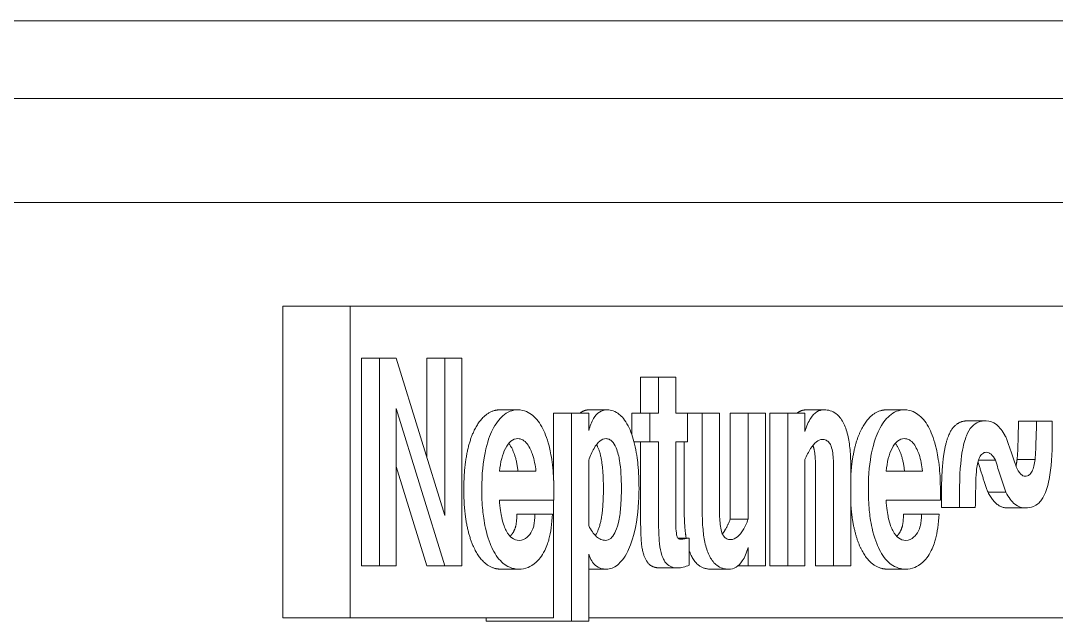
# Model space of a CAD drawing. Header units: inches. Extents: x 20 to 536, y 8 to 344.
# Drawn here: x 281.941 to 284.437, y 123.755 to 125.201 of the extents above; entities that cross this region are included whole.
import ezdxf

# ---------------------------------------------------------------- set-up
doc = ezdxf.new("R2010")
doc.units = ezdxf.units.IN
doc.header["$LTSCALE"] = 16
doc.header["$MEASUREMENT"] = 0
doc.layers.add('Visible (ANSI)', color=7, linetype='Continuous', lineweight=50)

msp = doc.modelspace()

# ---------------------------------------------------------------- linework, layer by layer
at = {"layer": 'Visible (ANSI)', "linetype": 'Continuous', "lineweight": 18}
for p, q in [((287.20443, 125.20079), (280.80443, 125.20079)), ((280.95426, 125.01329), (287.70426, 125.01329)), ((281.37614, 124.76326), (287.28239, 124.76326)), ((282.57313, 124.51326), (282.73551, 124.51326)), ((282.57313, 123.76326), (282.57313, 124.51326)), ((282.73551, 124.51326), (285.92301, 124.51326)), ((282.73551, 123.76326), (282.73551, 124.51326)), ((282.76234, 123.88826), (282.76234, 124.38826)), ((282.76234, 124.38826), (282.80564, 124.38826)), ((282.80564, 124.38826), (282.80564, 123.88826)), ((282.84612, 124.38826), (282.80564, 124.38826)), ((282.96378, 124.00921), (282.84612, 124.38826)), ((282.92048, 124.38826), (282.96378, 124.38826)), ((282.92048, 124.1487), (282.92048, 124.38826)), ((283.00452, 124.38826), (282.96378, 124.38826)), ((282.96378, 124.38826), (282.96378, 124.00921)), ((283.00452, 123.88826), (283.00452, 124.38826)), ((283.43534, 124.3422), (283.47864, 124.3422)), ((283.43534, 124.25567), (283.43534, 124.3422)), ((283.52014, 124.3422), (283.47864, 124.3422)), ((283.47864, 124.3422), (283.47864, 124.25567)), ((283.52014, 124.25567), (283.52014, 124.3422)), ((282.84612, 124.2668), (282.96378, 123.88826)), ((282.84612, 123.88826), (282.84612, 124.2668)), ((283.09598, 124.26376), (283.13928, 124.26376)), ((283.31121, 124.26376), (283.35451, 124.26376)), ((283.83442, 124.26376), (283.87772, 124.26376)), ((284.02763, 124.26376), (284.07093, 124.26376)), ((283.22568, 124.25567), (283.26898, 124.25567)), ((283.22568, 124.09332), (283.22568, 124.25567)), ((283.31023, 124.25567), (283.26898, 124.25567)), ((283.26898, 124.25567), (283.26898, 123.75465)), ((283.31023, 124.21366), (283.31023, 124.25567)), ((283.41409, 124.25567), (283.45739, 124.25567)), ((283.41409, 124.20446), (283.41409, 124.25567)), ((283.47864, 124.25567), (283.45739, 124.25567)), ((283.45739, 124.25567), (283.45739, 124.18684)), ((283.54848, 124.25567), (283.52014, 124.25567)), ((283.54848, 124.18684), (283.54848, 124.25567)), ((283.54848, 124.25567), (283.5838, 124.25567)), ((283.62555, 124.25567), (283.5838, 124.25567)), ((283.5838, 124.25567), (283.5838, 124.01882)), ((283.62555, 124.02135), (283.62555, 124.25567)), ((283.65133, 124.00061), (283.65133, 124.25567)), ((283.65133, 124.25567), (283.69463, 124.25567)), ((283.73587, 124.25567), (283.69463, 124.25567)), ((283.69463, 124.25567), (283.69463, 124.00061)), ((283.73587, 123.88826), (283.73587, 124.25567)), ((283.74661, 123.88826), (283.74661, 124.25567)), ((283.74661, 124.25567), (283.78991, 124.25567)), ((283.83116, 124.25567), (283.78991, 124.25567)), ((283.78991, 124.25567), (283.78991, 123.88826)), ((283.83116, 124.21164), (283.83116, 124.25567)), ((284.22464, 124.23745), (284.26794, 124.23745)), ((284.34609, 124.23644), (284.38939, 124.23644)), ((284.42735, 124.23644), (284.38939, 124.23644)), ((284.42735, 124.20658), (284.42735, 124.23644)), ((283.41945, 124.18684), (283.45739, 124.18684)), ((283.43534, 123.99959), (283.43534, 124.18684)), ((283.45739, 124.18684), (283.47864, 124.18684)), ((283.47864, 124.18684), (283.47864, 123.99959)), ((283.52014, 123.99706), (283.52014, 124.18684)), ((283.52014, 124.18684), (283.54848, 124.18684)), ((283.5405, 124.01882), (283.5405, 124.18684)), ((283.31023, 123.98492), (283.31023, 124.14231)), ((283.83116, 123.88826), (283.83116, 124.14382)), ((284.24943, 124.14231), (284.29071, 124.14231)), ((284.34255, 124.14433), (284.38585, 124.14433)), ((282.92048, 123.88826), (282.84612, 124.12749)), ((283.18306, 124.11599), (283.09551, 124.11599)), ((283.85694, 123.88826), (283.85694, 124.12257)), ((283.90024, 124.12257), (283.90024, 123.88826)), ((283.94174, 123.88826), (283.94174, 124.1251)), ((284.11471, 124.11599), (284.02715, 124.11599)), ((283.22608, 124.04666), (283.22608, 124.07146)), ((284.15772, 124.04666), (284.15772, 124.07146)), ((284.16036, 124.02844), (284.16036, 124.0588)), ((284.20367, 124.0588), (284.20367, 124.02844)), ((284.27246, 124.06538), (284.31576, 124.06538)), ((283.095, 124.04666), (283.22608, 124.04666)), ((283.22568, 123.76326), (283.22568, 124.04666)), ((284.02665, 124.04666), (284.15772, 124.04666)), ((283.13723, 124.01275), (283.18053, 124.01275)), ((283.22279, 124.01275), (283.18053, 124.01275)), ((284.06887, 124.01275), (284.11217, 124.01275)), ((284.15443, 124.01275), (284.11217, 124.01275)), ((284.16036, 124.02844), (284.20367, 124.02844)), ((284.20367, 124.02844), (284.24187, 124.02844)), ((284.31978, 124.02743), (284.36308, 124.02743)), ((283.65133, 124.00061), (283.69463, 124.00061)), ((283.52488, 123.95506), (283.55228, 123.95506)), ((283.55228, 123.88978), (283.55228, 123.95506)), ((283.31023, 123.75465), (283.31023, 123.91609)), ((283.69463, 123.93229), (283.69463, 123.88826)), ((282.76234, 123.88826), (282.80564, 123.88826)), ((282.80564, 123.88826), (282.84612, 123.88826)), ((282.92048, 123.88826), (282.96378, 123.88826)), ((282.96378, 123.88826), (283.00452, 123.88826)), ((283.66986, 123.88826), (283.69463, 123.88826)), ((283.69463, 123.88826), (283.73587, 123.88826)), ((283.74661, 123.88826), (283.78991, 123.88826)), ((283.78991, 123.88826), (283.83116, 123.88826)), ((283.85694, 123.88826), (283.90024, 123.88826)), ((283.90024, 123.88826), (283.94174, 123.88826)), ((283.09902, 123.88016), (283.14232, 123.88016)), ((283.31023, 123.88016), (283.35249, 123.88016)), ((283.48165, 123.8832), (283.52495, 123.8832)), ((283.60426, 123.88016), (283.64756, 123.88016)), ((284.03067, 123.88016), (284.07397, 123.88016)), ((282.57313, 123.76326), (282.73551, 123.76326)), ((283.22568, 123.76326), (282.73551, 123.76326)), ((283.0633, 123.75465), (283.0633, 123.76326)), ((285.92301, 123.76326), (283.31023, 123.76326)), ((283.0633, 123.75465), (283.26898, 123.75465)), ((283.26898, 123.75465), (283.31023, 123.75465))]:
    msp.add_line(p, q, dxfattribs=at)
for points in [[(283.00919, 124.07196), (283.00919, 124.11599), (283.02159, 124.18684), (283.04462, 124.23644), (283.077, 124.26376), (283.09598, 124.26376)], [(283.28909, 124.25567), (283.2987, 124.26376), (283.31121, 124.26376)], [(283.81232, 124.25567), (283.82215, 124.26376), (283.83442, 124.26376)], [(284.16036, 124.0588), (284.16036, 124.10688), (284.16745, 124.17368), (284.18289, 124.21822), (284.20768, 124.23745), (284.22464, 124.23745)], [(284.34255, 124.14433), (284.34382, 124.15344), (284.34508, 124.19443), (284.34609, 124.23644)], [(284.27246, 124.06538), (284.25916, 124.10215), (284.2484, 124.13891)], [(284.33983, 124.12883), (284.34149, 124.13562), (284.34255, 124.14433)], [(283.09902, 123.88016), (283.07903, 123.88016), (283.04588, 123.90597), (283.0221, 123.95607), (283.00919, 124.02641), (283.00919, 124.07196)], [(284.31978, 124.02743), (284.29118, 124.02743), (284.27246, 124.06538)], [(283.54498, 123.95506), (283.5405, 123.98207), (283.5405, 124.01882)], [(283.48165, 123.8832), (283.46646, 123.8832), (283.44825, 123.89838), (283.43787, 123.92975), (283.43534, 123.97176), (283.43534, 123.99959)], [(283.63224, 123.96501), (283.6423, 123.97725), (283.65133, 124.00061)], [(283.60426, 123.88016), (283.5679, 123.88016), (283.55228, 123.92524)]]:
    msp.add_open_spline(points, degree=2, dxfattribs=at)
for points, degree, knots in [([(283.13928, 124.26376), (283.13303, 124.26376), (283.12681, 124.26265), (283.11402, 124.25758), (283.10838, 124.25378), (283.09398, 124.24138), (283.08547, 124.23007), (283.07227, 124.2034), (283.06561, 124.18615), (283.05603, 124.13893), (283.05249, 124.1106), (283.05249, 124.07196)], 3, [-1.4919316, -1.4919316, -1.4919316, -1.4919316, -1.2903014, -1.2903014, -1.0712515, -1.0712515, -0.6411915, -0.6411915, -0.2943902, -0.2943902, 0, 0, 0, 0]), ([(283.22608, 124.07146), (283.22608, 124.08893), (283.22536, 124.10646), (283.22165, 124.14401), (283.21877, 124.1589), (283.2116, 124.19065), (283.20558, 124.20634), (283.19278, 124.23198), (283.18455, 124.24273), (283.16717, 124.25702), (283.1555, 124.26376), (283.13928, 124.26376)], 3, [-0.95374288, -0.95374288, -0.95374288, -0.95374288, -0.86423892, -0.86423892, -0.75775194, -0.75775194, -0.52950742, -0.52950742, -0.24718032, -0.24718032, 0, 0, 0, 0]), ([(283.35451, 124.26376), (283.34827, 124.26376), (283.34199, 124.26225), (283.33077, 124.25496), (283.32596, 124.2498), (283.31689, 124.23466), (283.31314, 124.22475), (283.31023, 124.21366)], 3, [-0.27518447, -0.27518447, -0.27518447, -0.27518447, -0.18002451, -0.18002451, -0.0953991, -0.0953991, 0, 0, 0, 0]), ([(283.43143, 124.075), (283.43143, 124.09408), (283.43063, 124.11317), (283.42745, 124.14521), (283.4252, 124.16301), (283.4169, 124.19774), (283.41174, 124.21268), (283.39762, 124.23971), (283.3898, 124.24798), (283.3746, 124.26053), (283.36465, 124.26376), (283.35451, 124.26376)], 3, [-0.55895589, -0.55895589, -0.55895589, -0.55895589, -0.42730196, -0.42730196, -0.33362764, -0.33362764, -0.25055777, -0.25055777, -0.15451105, -0.15451105, 0, 0, 0, 0]), ([(283.87772, 124.26376), (283.8717, 124.26376), (283.86571, 124.2623), (283.8546, 124.25548), (283.84967, 124.25053), (283.83943, 124.2351), (283.83484, 124.22406), (283.83116, 124.21164)], 3, [-0.28699786, -0.28699786, -0.28699786, -0.28699786, -0.19530538, -0.19530538, -0.10997007, -0.10997007, 0, 0, 0, 0]), ([(283.94174, 124.1251), (283.94174, 124.13942), (283.94122, 124.15403), (283.93876, 124.18017), (283.93701, 124.19207), (283.93168, 124.21458), (283.92813, 124.22484), (283.91868, 124.24276), (283.91301, 124.24956), (283.89759, 124.26133), (283.8875, 124.26376), (283.87772, 124.26376)], 3, [-0.54983804, -0.54983804, -0.54983804, -0.54983804, -0.44076065, -0.44076065, -0.34737427, -0.34737427, -0.25125884, -0.25125884, -0.14914917, -0.14914917, 0, 0, 0, 0]), ([(283.94174, 124.10425), (283.9432, 124.12948), (283.95324, 124.18684), (283.97626, 124.23644), (284.00865, 124.26376), (284.02763, 124.26376)], 2, [0.3808302, 0.3808302, 0.3808302, 1, 2, 3, 4, 4, 4]), ([(284.07093, 124.26376), (284.06468, 124.26376), (284.05846, 124.26265), (284.04566, 124.25758), (284.04003, 124.25378), (284.02562, 124.24138), (284.01712, 124.23007), (284.00391, 124.2034), (283.99726, 124.18615), (283.98767, 124.13893), (283.98414, 124.1106), (283.98414, 124.07196)], 3, [-1.4919316, -1.4919316, -1.4919316, -1.4919316, -1.2903014, -1.2903014, -1.0712515, -1.0712515, -0.6411915, -0.6411915, -0.2943902, -0.2943902, 0, 0, 0, 0]), ([(284.15772, 124.07146), (284.15772, 124.08893), (284.157, 124.10646), (284.1533, 124.14401), (284.15042, 124.1589), (284.14324, 124.19065), (284.13723, 124.20634), (284.12443, 124.23198), (284.11619, 124.24273), (284.09881, 124.25702), (284.08715, 124.26376), (284.07093, 124.26376)], 3, [-0.95374288, -0.95374288, -0.95374288, -0.95374288, -0.86423892, -0.86423892, -0.75775194, -0.75775194, -0.52950742, -0.52950742, -0.24718032, -0.24718032, 0, 0, 0, 0]), ([(284.26794, 124.23745), (284.26162, 124.23745), (284.25521, 124.23645), (284.24395, 124.23181), (284.23853, 124.22859), (284.22843, 124.21765), (284.22413, 124.2104), (284.21706, 124.19285), (284.21297, 124.17958), (284.20693, 124.14202), (284.20367, 124.11207), (284.20367, 124.0588)], 3, [-2.3834325, -2.3834325, -2.3834325, -2.3834325, -1.8060438, -1.8060438, -1.3327779, -1.3327779, -0.8613347, -0.8613347, -0.4059085, -0.4059085, 0, 0, 0, 0]), ([(284.31374, 124.20101), (284.30762, 124.21276), (284.30068, 124.22207), (284.28485, 124.23466), (284.2765, 124.23745), (284.26794, 124.23745)], 3, [-0.2596696, -0.2596696, -0.2596696, -0.2596696, -0.13042883, -0.13042883, 0, 0, 0, 0]), ([(284.38939, 124.23644), (284.38823, 124.18804), (284.38775, 124.17354), (284.38721, 124.15932), (284.38669, 124.15034), (284.38585, 124.14433)], 3, [-0.073344423, -0.073344423, -0.073344423, -0.073344423, -0.047519074, -0.047519074, 0, 0, 0, 0]), ([(283.09551, 124.11599), (283.09643, 124.12656), (283.09801, 124.13678), (283.10279, 124.15545), (283.1058, 124.16356), (283.11353, 124.17844), (283.11786, 124.18414), (283.12791, 124.19249), (283.13352, 124.19443), (283.13928, 124.19443)], 3, [-0.31166749, -0.31166749, -0.31166749, -0.31166749, -0.23705054, -0.23705054, -0.16576507, -0.16576507, -0.0878526, -0.0878526, 0, 0, 0, 0]), ([(283.13976, 124.11599), (283.13622, 124.1499), (283.12127, 124.17848), (283.11754, 124.18301)], 2, [0, 0, 0, 1, 1.2837697, 1.2837697, 1.2837697]), ([(283.13928, 124.19443), (283.14339, 124.19443), (283.14745, 124.19345), (283.15518, 124.18908), (283.15871, 124.18586), (283.16808, 124.17358), (283.17229, 124.16318), (283.17889, 124.14387), (283.18156, 124.13036), (283.18306, 124.11599)], 3, [-0.25145744, -0.25145744, -0.25145744, -0.25145744, -0.21404187, -0.21404187, -0.17828382, -0.17828382, -0.11189925, -0.11189925, 0, 0, 0, 0]), ([(283.31023, 124.14231), (283.31394, 124.15263), (283.31818, 124.16254), (283.32708, 124.17803), (283.33162, 124.18408), (283.34155, 124.19235), (283.34666, 124.19443), (283.35198, 124.19443)], 3, [-0.26084909, -0.26084909, -0.26084909, -0.26084909, -0.1639148, -0.1639148, -0.08102913, -0.08102913, 0, 0, 0, 0]), ([(283.35198, 124.19443), (283.35456, 124.19443), (283.35713, 124.19393), (283.36203, 124.19173), (283.36432, 124.19012), (283.37022, 124.18417), (283.37339, 124.17895), (283.38069, 124.16195), (283.38313, 124.15009), (283.38779, 124.12231), (283.38892, 124.09863), (283.38892, 124.075)], 3, [-0.34391216, -0.34391216, -0.34391216, -0.34391216, -0.31786711, -0.31786711, -0.29318796, -0.29318796, -0.251195, -0.251195, -0.18010027, -0.18010027, 0, 0, 0, 0]), ([(283.83116, 124.14382), (283.83535, 124.15352), (283.84002, 124.16286), (283.84935, 124.17729), (283.85401, 124.18299), (283.86357, 124.19044), (283.86828, 124.19241), (283.87316, 124.19241)], 3, [-0.25414778, -0.25414778, -0.25414778, -0.25414778, -0.15637481, -0.15637481, -0.07435436, -0.07435436, 0, 0, 0, 0]), ([(283.87316, 124.19241), (283.87626, 124.19241), (283.87944, 124.1919), (283.88505, 124.18933), (283.88757, 124.18748), (283.89198, 124.18192), (283.89344, 124.17886), (283.8962, 124.17152), (283.89737, 124.16575), (283.89973, 124.14901), (283.90024, 124.13568), (283.90024, 124.12257)], 3, [-0.24371502, -0.24371502, -0.24371502, -0.24371502, -0.20910445, -0.20910445, -0.17940168, -0.17940168, -0.15075746, -0.15075746, -0.09989135, -0.09989135, 0, 0, 0, 0]), ([(284.02715, 124.11599), (284.02807, 124.12656), (284.02966, 124.13678), (284.03443, 124.15545), (284.03745, 124.16356), (284.04517, 124.17844), (284.04951, 124.18414), (284.05956, 124.19249), (284.06517, 124.19443), (284.07093, 124.19443)], 3, [-0.31166749, -0.31166749, -0.31166749, -0.31166749, -0.23705054, -0.23705054, -0.16576507, -0.16576507, -0.0878526, -0.0878526, 0, 0, 0, 0]), ([(284.0714, 124.11599), (284.06786, 124.1499), (284.05292, 124.17848), (284.04919, 124.18301)], 2, [0, 0, 0, 1, 1.2837697, 1.2837697, 1.2837697]), ([(284.07093, 124.19443), (284.07503, 124.19443), (284.0791, 124.19345), (284.08682, 124.18908), (284.09035, 124.18586), (284.09972, 124.17358), (284.10394, 124.16318), (284.11054, 124.14387), (284.1132, 124.13036), (284.11471, 124.11599)], 3, [-0.25145744, -0.25145744, -0.25145744, -0.25145744, -0.21404187, -0.21404187, -0.17828382, -0.17828382, -0.11189925, -0.11189925, 0, 0, 0, 0]), ([(284.34056, 124.12662), (284.3389, 124.13161), (284.32079, 124.18631), (284.31469, 124.19949), (284.31431, 124.20025), (284.31392, 124.20082), (284.31382, 124.20094), (284.31374, 124.20101)], 3, [-0.081233848, -0.081233848, -0.081233848, -0.081233848, -0.006321127, -0.006321127, -0.00143225, -0.00143225, 0, 0, 0, 0]), ([(284.36308, 124.02743), (284.36944, 124.02743), (284.37591, 124.02844), (284.39025, 124.03446), (284.39531, 124.03946), (284.40289, 124.0478), (284.40731, 124.0554), (284.41594, 124.0771), (284.4193, 124.0918), (284.42605, 124.13618), (284.42735, 124.17169), (284.42735, 124.20658)], 3, [-0.58963682, -0.58963682, -0.58963682, -0.58963682, -0.55353283, -0.55353283, -0.50652615, -0.50652615, -0.40328783, -0.40328783, -0.26584205, -0.26584205, 0, 0, 0, 0]), ([(283.34562, 124.075), (283.34562, 124.13522), (283.33274, 124.17386), (283.32905, 124.18014)], 2, [0, 0, 0, 1, 1.3052223, 1.3052223, 1.3052223]), ([(283.85694, 124.12257), (283.85694, 124.16204), (283.85056, 124.17767), (283.85037, 124.1781)], 2, [0, 0, 0, 1, 1.0292081, 1.0292081, 1.0292081]), ([(284.24491, 124.12054), (284.24561, 124.12623), (284.24658, 124.1319), (284.24908, 124.14163), (284.25052, 124.14582), (284.25422, 124.1532), (284.25641, 124.15611), (284.26193, 124.16058), (284.26518, 124.16154), (284.26844, 124.16154)], 3, [-0.17401034, -0.17401034, -0.17401034, -0.17401034, -0.12936578, -0.12936578, -0.09065897, -0.09065897, -0.0497718, -0.0497718, 0, 0, 0, 0]), ([(284.26844, 124.16154), (284.27041, 124.16154), (284.27237, 124.16114), (284.27624, 124.15952), (284.27813, 124.15831), (284.28395, 124.15328), (284.28752, 124.14821), (284.29071, 124.14231)], 3, [-0.12657462, -0.12657462, -0.12657462, -0.12657462, -0.09654482, -0.09654482, -0.06622492, -0.06622492, 0, 0, 0, 0]), ([(284.29071, 124.14231), (284.29448, 124.12928), (284.29843, 124.11646), (284.30679, 124.09081), (284.3112, 124.07799), (284.31576, 124.06538)], 3, [-0.23324276, -0.23324276, -0.23324276, -0.23324276, -0.11854585, -0.11854585, 0, 0, 0, 0]), ([(284.38585, 124.14433), (284.38517, 124.13873), (284.38423, 124.13314), (284.3818, 124.12359), (284.38039, 124.11949), (284.37674, 124.11224), (284.3745, 124.10934), (284.36895, 124.10483), (284.36565, 124.10384), (284.36232, 124.10384)], 3, [-0.17274752, -0.17274752, -0.17274752, -0.17274752, -0.12892677, -0.12892677, -0.09125466, -0.09125466, -0.05069558, -0.05069558, 0, 0, 0, 0]), ([(284.24187, 124.02844), (284.24213, 124.04731), (284.24254, 124.07102), (284.24361, 124.10252), (284.24417, 124.11402), (284.24491, 124.12054)], 3, [-0.12909353, -0.12909353, -0.12909353, -0.12909353, -0.05099445, -0.05099445, 0, 0, 0, 0]), ([(284.36232, 124.10384), (284.36038, 124.10384), (284.35847, 124.10432), (284.35467, 124.10624), (284.35282, 124.10769), (284.34705, 124.11373), (284.34356, 124.11987), (284.34056, 124.12662)], 3, [-0.12863255, -0.12863255, -0.12863255, -0.12863255, -0.09912652, -0.09912652, -0.06883712, -0.06883712, 0, 0, 0, 0]), ([(283.05249, 124.07196), (283.05249, 124.0552), (283.05315, 124.03831), (283.05579, 124.01096), (283.05767, 123.99585), (283.06697, 123.9541), (283.07368, 123.93815), (283.08614, 123.91327), (283.09472, 123.90207), (283.11265, 123.88739), (283.12492, 123.88016), (283.14232, 123.88016)], 3, [-1.1520732, -1.1520732, -1.1520732, -1.1520732, -0.9328917, -0.9328917, -0.7880369, -0.7880369, -0.5752915, -0.5752915, -0.2652163, -0.2652163, 0, 0, 0, 0]), ([(283.32606, 123.9611), (283.33108, 123.96834), (283.34562, 124.01073), (283.34562, 124.075)], 2, [0.6156172, 0.6156172, 0.6156172, 1, 2, 2, 2]), ([(283.38892, 124.075), (283.38892, 124.05948), (283.38846, 124.04326), (283.38612, 124.0158), (283.38448, 124.00337), (283.37902, 123.98011), (283.37575, 123.97248), (283.37018, 123.96175), (283.36694, 123.95732), (283.35926, 123.95095), (283.35504, 123.94949), (283.35071, 123.94949)], 3, [-0.30290761, -0.30290761, -0.30290761, -0.30290761, -0.23644812, -0.23644812, -0.18377195, -0.18377195, -0.1266776, -0.1266776, -0.06597425, -0.06597425, 0, 0, 0, 0]), ([(283.35249, 123.88016), (283.36207, 123.88016), (283.37134, 123.88356), (283.38689, 123.89647), (283.39563, 123.90606), (283.40986, 123.93473), (283.41693, 123.95247), (283.42958, 124.01391), (283.43143, 124.04694), (283.43143, 124.075)], 3, [-1.0037119, -1.0037119, -1.0037119, -1.0037119, -0.6558258, -0.6558258, -0.3924925, -0.3924925, -0.2137644, -0.2137644, 0, 0, 0, 0]), ([(283.98414, 124.07196), (283.98414, 124.0552), (283.98479, 124.03831), (283.98743, 124.01096), (283.98932, 123.99585), (283.99862, 123.9541), (284.00533, 123.93815), (284.01779, 123.91327), (284.02637, 123.90207), (284.04429, 123.88739), (284.05656, 123.88016), (284.07397, 123.88016)], 3, [-1.1520732, -1.1520732, -1.1520732, -1.1520732, -0.9328917, -0.9328917, -0.7880369, -0.7880369, -0.5752915, -0.5752915, -0.2652163, -0.2652163, 0, 0, 0, 0]), ([(284.31576, 124.06538), (284.31881, 124.05919), (284.32213, 124.05362), (284.32927, 124.04404), (284.33301, 124.04008), (284.34529, 124.03023), (284.3541, 124.02743), (284.36308, 124.02743)], 3, [-0.26781171, -0.26781171, -0.26781171, -0.26781171, -0.20158046, -0.20158046, -0.13679537, -0.13679537, 0, 0, 0, 0]), ([(283.14232, 123.94949), (283.13631, 123.94949), (283.13035, 123.95125), (283.12108, 123.95845), (283.11621, 123.96338), (283.10832, 123.97858), (283.10422, 123.98786), (283.09906, 124.01176), (283.09579, 124.02834), (283.095, 124.04666)], 3, [-1.9615665, -1.9615665, -1.9615665, -1.9615665, -1.0582577, -1.0582577, -0.4670175, -0.4670175, -0.1401197, -0.1401197, 0, 0, 0, 0]), ([(284.03067, 123.88016), (284.01068, 123.88016), (283.97753, 123.90597), (283.95374, 123.95607), (283.94325, 124.01329), (283.94174, 124.0394)], 2, [0, 0, 0, 1, 2, 3, 3.6267118, 3.6267118, 3.6267118]), ([(284.07397, 123.94949), (284.06796, 123.94949), (284.062, 123.95125), (284.05273, 123.95845), (284.04786, 123.96338), (284.03997, 123.97858), (284.03586, 123.98786), (284.03071, 124.01176), (284.02743, 124.02834), (284.02665, 124.04666)], 3, [-1.9615665, -1.9615665, -1.9615665, -1.9615665, -1.0582577, -1.0582577, -0.4670175, -0.4670175, -0.1401197, -0.1401197, 0, 0, 0, 0]), ([(283.12077, 123.95921), (283.12304, 123.96145), (283.1304, 123.97125), (283.13672, 123.99048), (283.13723, 124.01275)], 2, [1.6157242, 1.6157242, 1.6157242, 2, 3, 4, 4, 4]), ([(283.14232, 123.88016), (283.14968, 123.88016), (283.157, 123.8815), (283.16988, 123.88674), (283.17683, 123.89056), (283.18969, 123.90243), (283.19717, 123.91082), (283.20967, 123.93617), (283.21296, 123.94698), (283.21891, 123.96847), (283.22148, 123.98958), (283.22279, 124.01275)], 3, [-0.51058672, -0.51058672, -0.51058672, -0.51058672, -0.39585732, -0.39585732, -0.30581684, -0.30581684, -0.23379286, -0.23379286, -0.17764071, -0.17764071, 0, 0, 0, 0]), ([(283.18053, 124.01275), (283.18028, 124.00191), (283.17955, 123.99249), (283.17789, 123.98462), (283.17666, 123.97885), (283.17014, 123.96588), (283.16617, 123.96077), (283.1572, 123.9533), (283.15052, 123.94949), (283.14232, 123.94949)], 3, [-1.3567512, -1.3567512, -1.3567512, -1.3567512, -0.3873837, -0.3873837, -0.2508201, -0.2508201, -0.1248926, -0.1248926, 0, 0, 0, 0]), ([(283.5838, 124.01882), (283.5838, 124.00447), (283.58431, 123.98982), (283.58677, 123.96364), (283.58853, 123.95171), (283.59385, 123.92922), (283.5974, 123.91897), (283.60682, 123.90109), (283.61247, 123.89431), (283.62781, 123.88258), (283.63783, 123.88016), (283.64756, 123.88016)], 3, [-0.54882756, -0.54882756, -0.54882756, -0.54882756, -0.43951235, -0.43951235, -0.34598462, -0.34598462, -0.25005812, -0.25005812, -0.14831849, -0.14831849, 0, 0, 0, 0]), ([(283.65212, 123.95152), (283.64899, 123.95152), (283.64575, 123.95204), (283.6402, 123.9547), (283.63777, 123.95655), (283.63364, 123.96188), (283.63223, 123.96476), (283.62949, 123.97214), (283.62836, 123.97787), (283.62604, 123.99459), (283.62555, 124.00811), (283.62555, 124.02135)], 3, [-0.25342297, -0.25342297, -0.25342297, -0.25342297, -0.21349345, -0.21349345, -0.18069807, -0.18069807, -0.15097762, -0.15097762, -0.10090432, -0.10090432, 0, 0, 0, 0]), ([(284.05242, 123.95921), (284.05469, 123.96145), (284.06204, 123.97125), (284.06837, 123.99048), (284.06887, 124.01275)], 2, [1.6157242, 1.6157242, 1.6157242, 2, 3, 4, 4, 4]), ([(284.07397, 123.88016), (284.08133, 123.88016), (284.08865, 123.8815), (284.10153, 123.88674), (284.10848, 123.89056), (284.12134, 123.90243), (284.12882, 123.91082), (284.14131, 123.93617), (284.14461, 123.94698), (284.15055, 123.96847), (284.15313, 123.98958), (284.15443, 124.01275)], 3, [-0.51058672, -0.51058672, -0.51058672, -0.51058672, -0.39585732, -0.39585732, -0.30581684, -0.30581684, -0.23379286, -0.23379286, -0.17764071, -0.17764071, 0, 0, 0, 0]), ([(284.11217, 124.01275), (284.11193, 124.00191), (284.11119, 123.99249), (284.10954, 123.98462), (284.1083, 123.97885), (284.10179, 123.96588), (284.09781, 123.96077), (284.08884, 123.9533), (284.08216, 123.94949), (284.07397, 123.94949)], 3, [-1.3567512, -1.3567512, -1.3567512, -1.3567512, -0.3873837, -0.3873837, -0.2508201, -0.2508201, -0.1248926, -0.1248926, 0, 0, 0, 0]), ([(283.35071, 123.94949), (283.34693, 123.94949), (283.34317, 123.9502), (283.33584, 123.95318), (283.33234, 123.95539), (283.32184, 123.96458), (283.31564, 123.97377), (283.31023, 123.98492)], 3, [-0.23235467, -0.23235467, -0.23235467, -0.23235467, -0.17463394, -0.17463394, -0.11837707, -0.11837707, 0, 0, 0, 0]), ([(283.47864, 123.99959), (283.47864, 123.98275), (283.47887, 123.96583), (283.48071, 123.93888), (283.48216, 123.92901), (283.48719, 123.91034), (283.49004, 123.90464), (283.49448, 123.89702), (283.49805, 123.89226), (283.50975, 123.88461), (283.51737, 123.8832), (283.52495, 123.8832)], 3, [-0.45637652, -0.45637652, -0.45637652, -0.45637652, -0.34795416, -0.34795416, -0.28133028, -0.28133028, -0.21146767, -0.21146767, -0.11555685, -0.11555685, 0, 0, 0, 0]), ([(283.53178, 123.95253), (283.52999, 123.95253), (283.52815, 123.95255), (283.52572, 123.95398), (283.52508, 123.95469), (283.52399, 123.95645), (283.52347, 123.95755), (283.52238, 123.96076), (283.52182, 123.96378), (283.52074, 123.97241), (283.52014, 123.98017), (283.52014, 123.99706)], 3, [-0.46029222, -0.46029222, -0.46029222, -0.46029222, -0.32463762, -0.32463762, -0.26853254, -0.26853254, -0.21873732, -0.21873732, -0.12874165, -0.12874165, 0, 0, 0, 0]), ([(283.69463, 124.00061), (283.69098, 123.99118), (283.68688, 123.98225), (283.67827, 123.96802), (283.67387, 123.9624), (283.66364, 123.95381), (283.65799, 123.95152), (283.65212, 123.95152)], 3, [-0.25985251, -0.25985251, -0.25985251, -0.25985251, -0.16904466, -0.16904466, -0.0895398, -0.0895398, 0, 0, 0, 0]), ([(283.55228, 123.95506), (283.55031, 123.95476), (283.54207, 123.95353), (283.53827, 123.95289), (283.53612, 123.95253), (283.53178, 123.95253)], 3, [-0.29682219, -0.29682219, -0.29682219, -0.29682219, -0.06611673, -0.06611673, 0, 0, 0, 0]), ([(283.31023, 123.91609), (283.31219, 123.91004), (283.31456, 123.90473), (283.32025, 123.89545), (283.32348, 123.89175), (283.33486, 123.88227), (283.34391, 123.88016), (283.35249, 123.88016)], 3, [-0.24235731, -0.24235731, -0.24235731, -0.24235731, -0.1875229, -0.1875229, -0.13070815, -0.13070815, 0, 0, 0, 0]), ([(283.64756, 123.88016), (283.65361, 123.88016), (283.65965, 123.88161), (283.67083, 123.8884), (283.6758, 123.89332), (283.68618, 123.90872), (283.69087, 123.91979), (283.69463, 123.93229)], 3, [-0.28914927, -0.28914927, -0.28914927, -0.28914927, -0.1969143, -0.1969143, -0.11111134, -0.11111134, 0, 0, 0, 0]), ([(283.52495, 123.8832), (283.52934, 123.8832), (283.53375, 123.88379), (283.54286, 123.88599), (283.5476, 123.88768), (283.55228, 123.88978)], 3, [-0.13991373, -0.13991373, -0.13991373, -0.13991373, -0.07297611, -0.07297611, 0, 0, 0, 0])]:
    msp.add_open_spline(points, degree=degree, knots=knots, dxfattribs=at)

doc.saveas('drawing.dxf')
